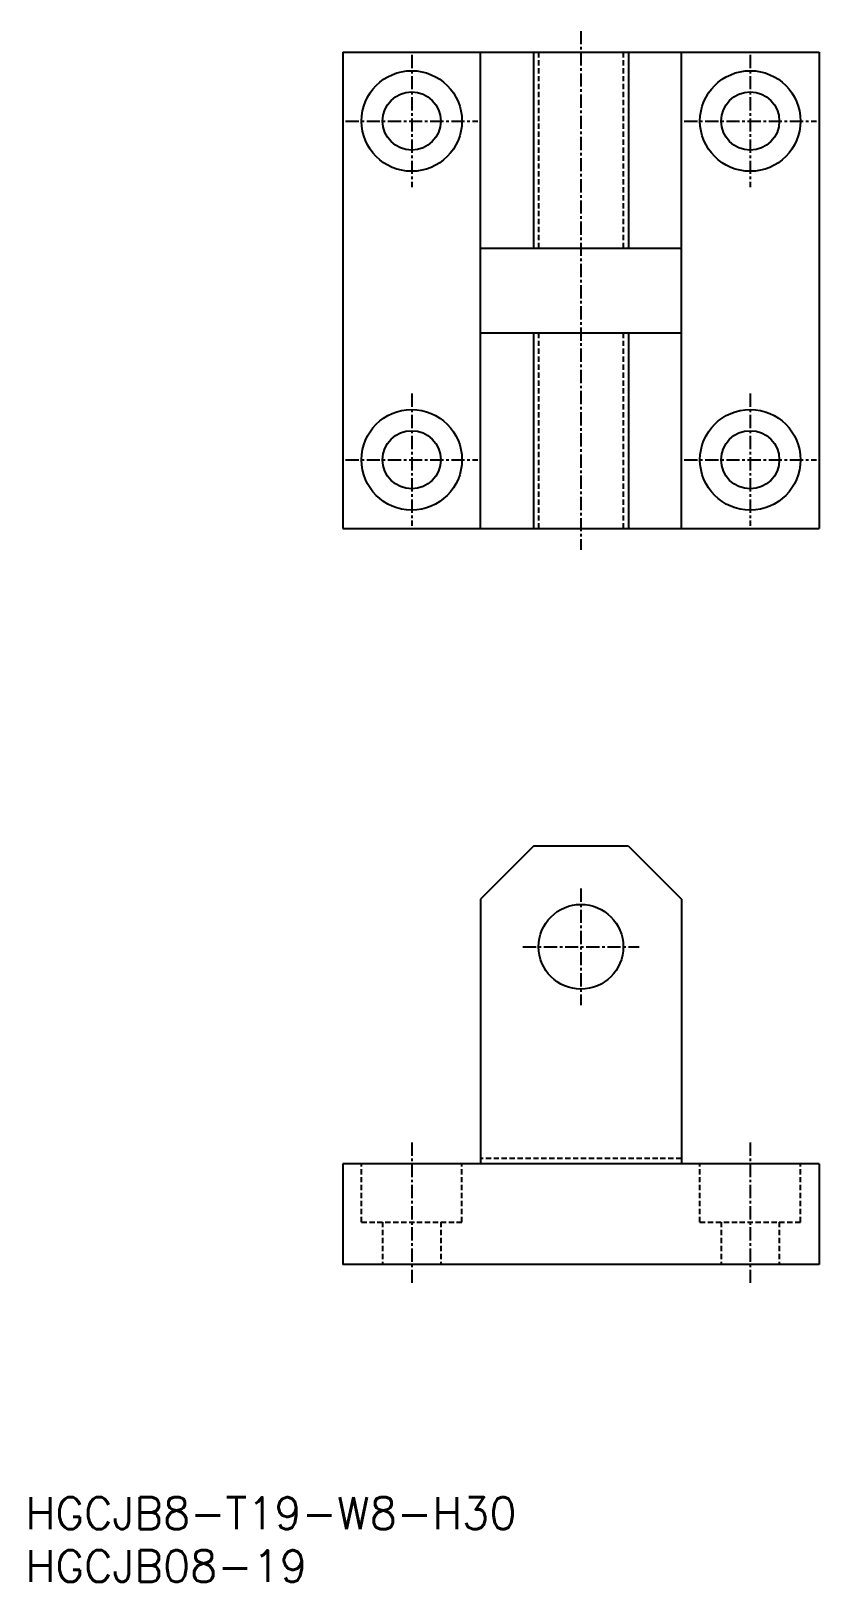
# Model space of a CAD drawing. Extents: x 1 to 75, y 0 to 147.
import ezdxf

# ---------------------------------------------------------------- set-up
doc = ezdxf.new("R2010")
doc.units = 0
doc.linetypes.add('CENTER', pattern=[2, 1.25, -0.25, 0.25, -0.25])
doc.linetypes.add('DASHED', pattern=[0.75, 0.5, -0.25])
doc.layers.get('0').update_dxf_attribs({"linetype": 'CONTINUOUS'})
doc.layers.add('CENTER', color=1, linetype='CENTER')
doc.styles.get("Standard").update_dxf_attribs({"font": 'txt.shx'})

# ---------------------------------------------------------------- blocks, each defined once
blk = doc.blocks.new('*U14')
at = {"color": 7, "linetype": 'CONTINUOUS'}
blk.add_text('HGCJB08-19', height=3, dxfattribs=at).set_placement((0, 0))
blk = doc.blocks.new('*U15')
at = {"color": 7, "linetype": 'CONTINUOUS'}
blk.add_text('HGCJB8-T19-W8-H30', height=3, dxfattribs=at).set_placement((0, 5))

msp = doc.modelspace()

# ---------------------------------------------------------------- linework, layer by layer
at = {"color": 7, "linetype": 'CONTINUOUS'}
for p, q in [((30, 144.5), (30, 99.5)), ((30, 144.5), (75, 144.5)), ((43, 99.5), (43, 144.5)), ((48, 144.5), (48, 126)), ((57, 144.5), (57, 126)), ((62, 99.5), (62, 144.5)), ((75, 144.5), (75, 99.5)), ((43, 126), (62, 126)), ((43, 118), (62, 118)), ((48, 118), (48, 99.5)), ((57, 118), (57, 99.5)), ((30, 99.5), (75, 99.5)), ((48, 69.5), (43, 64.5)), ((57, 69.5), (48, 69.5)), ((57, 69.5), (62, 64.5)), ((43, 64.5), (43, 39.5)), ((62, 64.5), (62, 39.5)), ((30, 39.5), (30, 30)), ((75, 39.5), (30, 39.5)), ((75, 39.5), (75, 30)), ((75, 30), (30, 30))]:
    msp.add_line(p, q, dxfattribs=at)
at = {"color": 3, "linetype": 'DASHED'}
for p, q in [((48.5, 144.5), (48.5, 126)), ((56.5, 144.5), (56.5, 126)), ((48.5, 118), (48.5, 99.5)), ((56.5, 118), (56.5, 99.5)), ((62, 40), (43, 40)), ((31.75, 34), (31.75, 39.5)), ((41.25, 34), (41.25, 39.5)), ((63.75, 34), (63.75, 39.5)), ((73.25, 34), (73.25, 39.5)), ((31.75, 34), (41.25, 34)), ((33.75, 34), (33.75, 30)), ((39.25, 34), (39.25, 30)), ((63.75, 34), (73.25, 34)), ((65.75, 34), (65.75, 30)), ((71.25, 34), (71.25, 30))]:
    msp.add_line(p, q, dxfattribs=at)
at = {"color": 7, "linetype": 'CONTINUOUS'}
for centre, radius in [((36.5, 138), 4.75), ((68.5, 138), 4.75), ((36.5, 138), 2.75), ((68.5, 138), 2.75), ((36.5, 106), 4.75), ((68.5, 106), 4.75), ((36.5, 106), 2.75), ((68.5, 106), 2.75), ((52.5, 60), 4)]:
    msp.add_circle(centre, radius, dxfattribs=at)
at = {"layer": 'CENTER', "color": 1, "linetype": 'CENTER'}
for p, q in [((52.5, 146.5), (52.5, 97.5)), ((36.5, 144.25), (36.5, 131.75)), ((68.5, 144.25), (68.5, 131.75)), ((30.25, 138), (42.75, 138)), ((62.25, 138), (74.75, 138)), ((36.5, 112.25), (36.5, 99.75)), ((68.5, 112.25), (68.5, 99.75)), ((30.25, 106), (42.75, 106)), ((62.25, 106), (74.75, 106)), ((52.5, 65.5), (52.5, 54.5)), ((47, 60), (58, 60)), ((36.5, 41.5), (36.5, 28)), ((68.5, 41.5), (68.5, 28))]:
    msp.add_line(p, q, dxfattribs=at)

# ---------------------------------------------------------------- block references
at = {"color": 7, "linetype": 'CONTINUOUS'}
for name in ['*U15', '*U14']:
    msp.add_blockref(name, (0, 0), dxfattribs=at)

doc.saveas('drawing.dxf')
